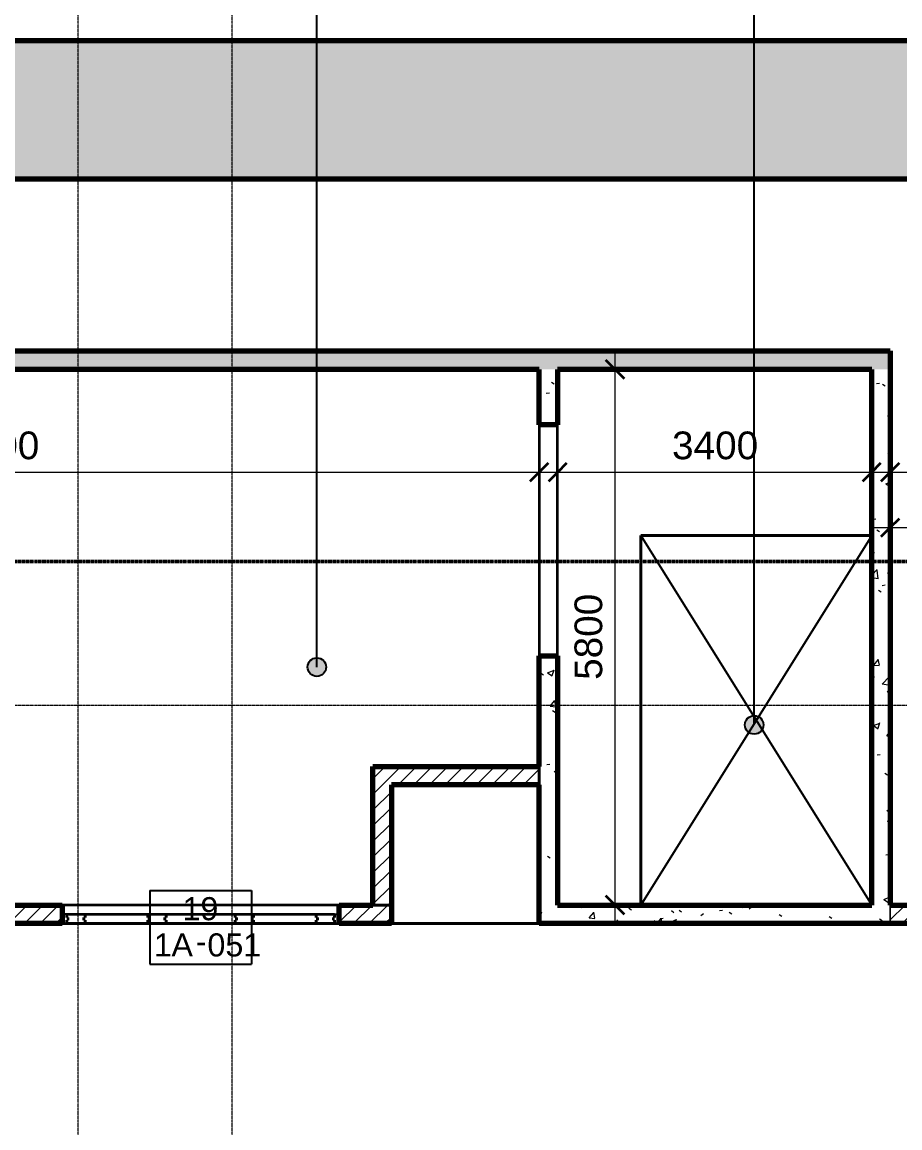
# Model space of a CAD drawing. Header units: millimetres. Extents: x -725999 to -647408, y -21008 to 19019.
# Drawn here: x -699690 to -690187, y -994 to 10979 of the extents above; entities that cross this region are included whole.
import ezdxf

# ---------------------------------------------------------------- set-up
doc = ezdxf.new("R2010")
doc.units = ezdxf.units.MM
doc.linetypes.add('DPA_Grid _ Level 100', pattern=[10, 5.5, -1.6, 1.3, -1.6])
for name, color, linetype, lineweight in [('_ _ A-DETL-OPENING', 1, 'Continuous', 25), ('A-ANNO-DIMS', 1, 'Continuous', 9), ('A-ANNO-DIMS-100', 1, 'Continuous', 9), ('A-DOOR', 3, 'Continuous', 70), ('A-DOOR-E', 2, 'Continuous', 25), ('A-DOOR-FRAM', 3, 'Continuous', 25), ('A-DOOR-IDEN', 3, 'Continuous', 25), ('A-FLOR-E', 2, 'Continuous', 35), ('A-ROOM-IDEN', 3, 'Continuous', 25), ('A-WALL', 5, 'Continuous', 35), ('A-WALL-PATT', 1, 'Continuous', 35), ('G-ANNO-SECL', 3, 'Continuous', 9), ('S-GRID', 251, 'Continuous', 9), ('WALL-E', 2, 'Continuous', 35)]:
    doc.layers.add(name, color=color, linetype=linetype, lineweight=lineweight)
doc.styles.add('Arial_1', font='arial.ttf', dxfattribs={"height": 250})
doc.styles.add('Arial_2', font='arial.ttf', dxfattribs={"height": 300})
doc.styles.add('Arial_3', font='arial.ttf', dxfattribs={"height": 2.5})
doc.dimstyles.new('DPA-DIM-3_0_T-T', dxfattribs={"dimscale": 304.8, "dimtxt": 306.07782, "dimasz": 0.656168, "dimexe": 0.656168, "dimexo": 0.0625, "dimgap": 0.164042, "dimtad": 1, "dimdec": 0, "dimzin": 0, "dimdsep": 46, "dimtxsty": 'Arial_2', "dimblk1": 'OBLIQUE', "dimblk2": 'OBLIQUE', "dimsah": 1, "dimcen": 0.09, "dimdle": 0.656168, "dimadec": 8, "dimazin": 0, "dimtfac": 1, "dimtdec": 4, "dimtix": 1, "dimtmove": 0, "dimatfit": 3, "dimfxl": 1.312336, "dimfxlon": 1, "dimtvp": 1, "dimtolj": 1, "dimtzin": 0, "dimarcsym": 2})
pattern_1 = [(50, (0, 0), (728.7365, -63.7558), [76.2, -838.2]), (355, (0, 0), (-140.9716, 764.2276), [60.96, -670.56]), (100.451, (60.7, -5.3), (587.77, 700.46675), [64.76, -712.36]), (46.184, (0, 203.2), (1084.3162, -168.171), [114.3, -1257.3]), (96.636, (90.4, 189.2), (949.6099, 989.7098), [97.14, -1068.54]), (351.184, (0, 203.2), (949.6206, 989.7012), [91.44, -1005.84]), (21, (101.6, 152.4), (606.45787, -409.06057), [76.2, -838.2]), (326, (101.6, 152.4), (247.20834, 736.7529), [60.96, -670.56]), (71.451, (152.14, 118.3), (853.66825, 327.6855), [64.76, -712.36]), (37.5, (0, 0), (12.35469, 338.22012), [33.528, -628.904, 33.528, -647.192, -673.1]), (37.5, (0, 0), (12.35469, 338.22012), [-1343.152, 33.528, -639.572]), (7.5, (0, 0), (267.27887, 400.72213), [33.528, -354.584, 33.528, -613.664, -256.54]), (7.5, (0, 0), (267.27887, 400.72213), [-1035.304, 33.528, -223.012]), (327.5, (-226.57, 0), (542.36333, -22.91534), [33.528, -220.472, 33.528, -758.952, -1051.56]), (327.5, (-226.57, 0), (542.36333, -22.91534), [-1046.48, 33.528, -1018.032]), (317.5, (-328.17, 0), (592.51696, 101.7071), [33.528, -296.672, 33.528, -492.76, -746.76]), (317.5, (-328.17, 0), (592.51696, 101.7071), [-856.488, 33.528, -713.232])]
pattern_2 = [(45, (0, 0), (-84.852814, 84.852814), [])]

# ---------------------------------------------------------------- blocks, each defined once
blk = doc.blocks.new('A33 - _Wall_ Access Panel 3000 x 3000-V1-4283-01 ENLARGED LOWER PLATFORM LEVEL - REFLECTED CEILING PLAN - SHEET 4')
at = {"layer": 'A-DOOR', "lineweight": 35}
for p, q in [((-572, 0), (-372, 0)), ((-572, -35), (-572, 0)), ((-372, 0), (-372, -35)), ((372, 0), (572, 0)), ((372, -35), (372, 0)), ((572, 0), (572, -35)), ((-1450, 0), (-1250, 0)), ((-1450, -35), (-1450, 0)), ((-1435, -35), (-1450, -35)), ((-1450, -100), (-1450, -65)), ((-1450, -65), (-1435, -65)), ((-1250, -100), (-1450, -100)), ((-1435, -65), (-1435, -35)), ((-1250, -35), (-1265, -35)), ((-1265, -35), (-1265, -65)), ((-1265, -35), (-1250, -35)), ((-1265, -65), (-1265, -35)), ((-1265, -65), (-1250, -65)), ((-1250, -65), (-1265, -65)), ((-1250, 0), (-1250, -35)), ((-1250, -35), (-1250, 0)), ((-1250, 0), (-572, 0)), ((-1250, -65), (-1250, -100)), ((-1250, -100), (-1250, -65)), ((-572, -100), (-1250, -100)), ((-572, 0), (-572, -35)), ((-557, -35), (-572, -35)), ((-572, -35), (-557, -35)), ((-572, -100), (-572, -65)), ((-572, -65), (-557, -65)), ((-557, -65), (-572, -65)), ((-572, -65), (-572, -100)), ((-372, -100), (-572, -100)), ((-557, -65), (-557, -35)), ((-557, -35), (-557, -65)), ((-372, -35), (-387, -35)), ((-387, -35), (-387, -65)), ((-387, -35), (-372, -35)), ((-387, -65), (-387, -35)), ((-387, -65), (-372, -65)), ((-372, -65), (-387, -65)), ((-372, -35), (-372, 0)), ((-372, 0), (372, 0)), ((-372, -65), (-372, -100)), ((-372, -100), (-372, -65)), ((372, -100), (-372, -100)), ((372, 0), (372, -35)), ((387, -35), (372, -35)), ((372, -35), (387, -35)), ((372, -100), (372, -65)), ((372, -65), (387, -65)), ((387, -65), (372, -65)), ((372, -65), (372, -100)), ((572, -100), (372, -100)), ((387, -65), (387, -35)), ((387, -35), (387, -65)), ((572, -35), (557, -35)), ((557, -35), (557, -65)), ((557, -35), (572, -35)), ((557, -65), (557, -35)), ((557, -65), (572, -65)), ((572, -65), (557, -65)), ((572, -35), (572, 0)), ((572, 0), (1250, 0)), ((572, -65), (572, -100)), ((572, -100), (572, -65)), ((1250, -100), (572, -100)), ((1250, 0), (1450, 0)), ((1250, -35), (1250, 0)), ((1250, 0), (1250, -35)), ((1265, -35), (1250, -35)), ((1250, -35), (1265, -35)), ((1250, -100), (1250, -65)), ((1250, -65), (1265, -65)), ((1265, -65), (1250, -65)), ((1250, -65), (1250, -100)), ((1450, -100), (1250, -100)), ((1265, -65), (1265, -35)), ((1265, -35), (1265, -65)), ((1450, -35), (1435, -35)), ((1435, -35), (1435, -65)), ((1435, -65), (1450, -65)), ((1450, 0), (1450, -35)), ((1450, -65), (1450, -100))]:
    blk.add_line(p, q, dxfattribs=at)
at = {"layer": 'A-DOOR-E'}
for p, q in [((-372, 0), (-572, 0)), ((-572, 0), (-572, -35)), ((-372, -35), (-372, 0)), ((372, 0), (372, -35)), ((572, 0), (372, 0)), ((572, -35), (572, 0)), ((-1450, 0), (-1450, -35)), ((-1450, -65), (-1450, -100)), ((-1250, 0), (-1449, 0)), ((-1449, -35), (-1435, -35)), ((-1435, -65), (-1449, -65)), ((-1449, -100), (-1250, -100)), ((-1435, -35), (-1435, -65)), ((-1265, -65), (-1265, -35)), ((-1265, -35), (-1250, -35)), ((-1250, -35), (-1265, -35)), ((-1265, -35), (-1265, -65)), ((-1265, -65), (-1265, -35)), ((-1265, -35), (-1250, -35)), ((-1250, -35), (-1265, -35)), ((-1265, -35), (-1265, -65)), ((-1265, -65), (-1265, -35)), ((-1265, -35), (-1250, -35)), ((-1265, -65), (-1265, -35)), ((-1265, -35), (-1250, -35)), ((-1265, -35), (-1250, -35)), ((-1265, -65), (-1265, -35)), ((-1250, -35), (-1265, -35)), ((-1265, -35), (-1265, -65)), ((-1250, -65), (-1265, -65)), ((-1265, -65), (-1250, -65)), ((-1250, -65), (-1265, -65)), ((-1265, -65), (-1250, -65)), ((-1250, -65), (-1265, -65)), ((-1250, -65), (-1265, -65)), ((-1250, -65), (-1265, -65)), ((-1265, -65), (-1250, -65)), ((-1250, -35), (-1250, 0)), ((-572, 0), (-1250, 0)), ((-1250, 0), (-1250, -35)), ((-1250, -35), (-1250, 0)), ((-1250, 0), (-572, 0)), ((-572, 0), (-1250, 0)), ((-1250, 0), (-1250, -35)), ((-1250, -35), (-1250, 0)), ((-1250, 0), (-572, 0)), ((-1250, -35), (-1250, 0)), ((-1250, 0), (-572, 0)), ((-1250, 0), (-572, 0)), ((-1250, -35), (-1250, 0)), ((-572, 0), (-1250, 0)), ((-1250, 0), (-1250, -35)), ((-1250, -100), (-1250, -65)), ((-1250, -65), (-1250, -100)), ((-1250, -100), (-1250, -65)), ((-1250, -65), (-1250, -100)), ((-1250, -100), (-1250, -65)), ((-1250, -100), (-1250, -65)), ((-1250, -100), (-1250, -65)), ((-1250, -65), (-1250, -100)), ((-1250, -100), (-572, -100)), ((-572, -100), (-1250, -100)), ((-1250, -100), (-572, -100)), ((-572, -100), (-1250, -100)), ((-572, -100), (-1250, -100)), ((-572, -100), (-1250, -100)), ((-1250, -100), (-572, -100)), ((-572, -35), (-572, 0)), ((-572, 0), (-572, -35)), ((-572, -35), (-572, 0)), ((-572, 0), (-572, -35)), ((-572, 0), (-572, -35)), ((-572, 0), (-572, -35)), ((-572, -35), (-572, 0)), ((-572, -35), (-557, -35)), ((-557, -35), (-572, -35)), ((-572, -35), (-557, -35)), ((-557, -35), (-572, -35)), ((-572, -35), (-557, -35)), ((-572, -35), (-557, -35)), ((-572, -35), (-557, -35)), ((-557, -35), (-572, -35)), ((-557, -65), (-572, -65)), ((-572, -65), (-572, -100)), ((-572, -100), (-572, -65)), ((-572, -65), (-557, -65)), ((-557, -65), (-572, -65)), ((-572, -65), (-572, -100)), ((-572, -100), (-572, -65)), ((-572, -65), (-557, -65)), ((-557, -65), (-572, -65)), ((-572, -65), (-572, -100)), ((-557, -65), (-572, -65)), ((-572, -65), (-572, -100)), ((-572, -65), (-572, -100)), ((-557, -65), (-572, -65)), ((-572, -100), (-572, -65)), ((-572, -65), (-557, -65)), ((-572, -100), (-372, -100)), ((-557, -35), (-557, -65)), ((-557, -65), (-557, -35)), ((-557, -35), (-557, -65)), ((-557, -65), (-557, -35)), ((-557, -35), (-557, -65)), ((-557, -35), (-557, -65)), ((-557, -35), (-557, -65)), ((-557, -65), (-557, -35)), ((-387, -65), (-387, -35)), ((-387, -35), (-372, -35)), ((-372, -35), (-387, -35)), ((-387, -35), (-387, -65)), ((-387, -65), (-387, -35)), ((-387, -35), (-372, -35)), ((-372, -35), (-387, -35)), ((-387, -35), (-387, -65)), ((-387, -65), (-387, -35)), ((-387, -35), (-372, -35)), ((-387, -65), (-387, -35)), ((-387, -35), (-372, -35)), ((-387, -35), (-372, -35)), ((-387, -65), (-387, -35)), ((-372, -35), (-387, -35)), ((-387, -35), (-387, -65)), ((-372, -65), (-387, -65)), ((-387, -65), (-372, -65)), ((-372, -65), (-387, -65)), ((-387, -65), (-372, -65)), ((-372, -65), (-387, -65)), ((-372, -65), (-387, -65)), ((-372, -65), (-387, -65)), ((-387, -65), (-372, -65)), ((372, 0), (-372, 0)), ((-372, 0), (-372, -35)), ((-372, -35), (-372, 0)), ((-372, 0), (372, 0)), ((372, 0), (-372, 0)), ((-372, 0), (-372, -35)), ((-372, -35), (-372, 0)), ((-372, 0), (372, 0)), ((-372, -35), (-372, 0)), ((-372, 0), (372, 0)), ((-372, 0), (372, 0)), ((-372, -35), (-372, 0)), ((372, 0), (-372, 0)), ((-372, 0), (-372, -35)), ((-372, -100), (-372, -65)), ((-372, -65), (-372, -100)), ((-372, -100), (-372, -65)), ((-372, -65), (-372, -100)), ((-372, -100), (-372, -65)), ((-372, -100), (-372, -65)), ((-372, -100), (-372, -65)), ((-372, -65), (-372, -100)), ((-372, -100), (372, -100)), ((372, -100), (-372, -100)), ((-372, -100), (372, -100)), ((372, -100), (-372, -100)), ((372, -100), (-372, -100)), ((372, -100), (-372, -100)), ((-372, -100), (372, -100)), ((372, -35), (372, 0)), ((372, 0), (372, -35)), ((372, -35), (372, 0)), ((372, 0), (372, -35)), ((372, 0), (372, -35)), ((372, 0), (372, -35)), ((372, -35), (372, 0)), ((372, -35), (387, -35)), ((387, -35), (372, -35)), ((372, -35), (387, -35)), ((387, -35), (372, -35)), ((372, -35), (387, -35)), ((372, -35), (387, -35)), ((372, -35), (387, -35)), ((387, -35), (372, -35)), ((387, -65), (372, -65)), ((372, -65), (372, -100)), ((372, -100), (372, -65)), ((372, -65), (387, -65)), ((387, -65), (372, -65)), ((372, -65), (372, -100)), ((372, -100), (372, -65)), ((372, -65), (387, -65)), ((387, -65), (372, -65)), ((372, -65), (372, -100)), ((387, -65), (372, -65)), ((372, -65), (372, -100)), ((372, -65), (372, -100)), ((387, -65), (372, -65)), ((372, -100), (372, -65)), ((372, -65), (387, -65)), ((372, -100), (572, -100)), ((387, -35), (387, -65)), ((387, -65), (387, -35)), ((387, -35), (387, -65)), ((387, -65), (387, -35)), ((387, -35), (387, -65)), ((387, -35), (387, -65)), ((387, -35), (387, -65)), ((387, -65), (387, -35)), ((557, -65), (557, -35)), ((557, -35), (572, -35)), ((572, -35), (557, -35)), ((557, -35), (557, -65)), ((557, -65), (557, -35)), ((557, -35), (572, -35)), ((572, -35), (557, -35)), ((557, -35), (557, -65)), ((557, -65), (557, -35)), ((557, -35), (572, -35)), ((557, -65), (557, -35)), ((557, -35), (572, -35)), ((557, -35), (572, -35)), ((557, -65), (557, -35)), ((572, -35), (557, -35)), ((557, -35), (557, -65)), ((572, -65), (557, -65)), ((557, -65), (572, -65)), ((572, -65), (557, -65)), ((557, -65), (572, -65)), ((572, -65), (557, -65)), ((572, -65), (557, -65)), ((572, -65), (557, -65)), ((557, -65), (572, -65)), ((1250, 0), (572, 0)), ((572, 0), (572, -35)), ((572, -35), (572, 0)), ((572, 0), (1250, 0)), ((1250, 0), (572, 0)), ((572, 0), (572, -35)), ((572, -35), (572, 0)), ((572, 0), (1250, 0)), ((572, -35), (572, 0)), ((572, 0), (1250, 0)), ((572, 0), (1250, 0)), ((572, -35), (572, 0)), ((1250, 0), (572, 0)), ((572, 0), (572, -35)), ((572, -100), (572, -65)), ((572, -65), (572, -100)), ((572, -100), (572, -65)), ((572, -65), (572, -100)), ((572, -100), (572, -65)), ((572, -100), (572, -65)), ((572, -100), (572, -65)), ((572, -65), (572, -100)), ((572, -100), (1250, -100)), ((1250, -100), (572, -100)), ((572, -100), (1250, -100)), ((1250, -100), (572, -100)), ((1250, -100), (572, -100)), ((1250, -100), (572, -100)), ((572, -100), (1250, -100)), ((1450, 0), (1250, 0)), ((1250, 0), (1250, -35)), ((1250, -35), (1250, 0)), ((1250, 0), (1250, -35)), ((1250, -35), (1250, 0)), ((1250, 0), (1250, -35)), ((1250, 0), (1250, -35)), ((1250, 0), (1250, -35)), ((1250, -35), (1250, 0)), ((1250, -35), (1265, -35)), ((1265, -35), (1250, -35)), ((1250, -35), (1265, -35)), ((1265, -35), (1250, -35)), ((1250, -35), (1265, -35)), ((1250, -35), (1265, -35)), ((1250, -35), (1265, -35)), ((1265, -35), (1250, -35)), ((1265, -65), (1250, -65)), ((1250, -65), (1250, -100)), ((1250, -100), (1250, -65)), ((1250, -65), (1265, -65)), ((1265, -65), (1250, -65)), ((1250, -65), (1250, -100)), ((1250, -100), (1250, -65)), ((1250, -65), (1265, -65)), ((1265, -65), (1250, -65)), ((1250, -65), (1250, -100)), ((1265, -65), (1250, -65)), ((1250, -65), (1250, -100)), ((1250, -65), (1250, -100)), ((1265, -65), (1250, -65)), ((1250, -100), (1250, -65)), ((1250, -65), (1265, -65)), ((1250, -100), (1450, -100)), ((1265, -35), (1265, -65)), ((1265, -65), (1265, -35)), ((1265, -35), (1265, -65)), ((1265, -65), (1265, -35)), ((1265, -35), (1265, -65)), ((1265, -35), (1265, -65)), ((1265, -35), (1265, -65)), ((1265, -65), (1265, -35)), ((1435, -65), (1435, -35)), ((1435, -35), (1450, -35)), ((1450, -65), (1435, -65)), ((1450, -35), (1450, 0)), ((1450, -100), (1450, -65))]:
    blk.add_line(p, q, dxfattribs=at)
at = {"layer": 'A-DOOR-FRAM'}
for p, q in [((-1500, 0), (-1500, -100)), ((-1450, 0), (-1500, 0)), ((-1500, -100), (-1450, -100)), ((-1450, -35), (-1450, 0)), ((-1435, -35), (-1450, -35)), ((-1450, -65), (-1435, -65)), ((-1450, -100), (-1450, -65)), ((-1435, -65), (-1435, -35)), ((1435, -65), (1435, -35)), ((1435, -35), (1450, -35)), ((1450, -65), (1435, -65)), ((1450, 0), (1500, 0)), ((1450, -35), (1450, 0)), ((1450, -100), (1450, -65)), ((1500, -100), (1450, -100)), ((1500, 0), (1500, -100))]:
    blk.add_line(p, q, dxfattribs=at)
blk = doc.blocks.new('DIMBLOCK14-4283-01 ENLARGED LOWER PLATFORM LEVEL - REFLECTED CEILING PLAN - SHEET 4')
at = {"layer": 'A-ANNO-DIMS-100'}
for p, q in [((-706092, 6506), (-706092, 5906)), ((-706092, 6106), (-706092, 6506)), ((-694092, 6506), (-694092, 5906)), ((-694092, 6106), (-694092, 6506)), ((-706292, 6106), (-693892, 6106))]:
    blk.add_line(p, q, dxfattribs=at)
at = {"layer": 'A-ANNO-DIMS-100', "lineweight": 35}
for p, q in [((-706092, 6106), (-705992, 6206)), ((-694092, 6106), (-693992, 6206)), ((-706092, 6106), (-706192, 6006)), ((-694092, 6106), (-694192, 6006))]:
    blk.add_line(p, q, dxfattribs=at)
at = {"layer": 'A-ANNO-DIMS-100', "color": 0, "insert": (-700669, 6546), "char_height": 300, "width": 1384.41, "attachment_point": 1, "line_spacing_factor": 0.941778, "style": 'Arial_2'}
blk.add_mtext('12000', dxfattribs=at)
blk = doc.blocks.new('_Oblique')
at = {"color": 0, "linetype": 'ByBlock', "lineweight": -2}
blk.add_line((-0.5, -0.5), (0.5, 0.5), dxfattribs=at)
blk = doc.blocks.new('DIMBLOCK15-4283-01 ENLARGED LOWER PLATFORM LEVEL - REFLECTED CEILING PLAN - SHEET 4')
at = {"layer": 'A-ANNO-DIMS-100'}
for p, q in [((-693892, 6506), (-693892, 5906)), ((-693892, 6106), (-693892, 6506)), ((-690492, 6506), (-690492, 5906)), ((-690492, 6106), (-690492, 6506)), ((-694092, 6106), (-690292, 6106))]:
    blk.add_line(p, q, dxfattribs=at)
at = {"layer": 'A-ANNO-DIMS-100', "lineweight": 35}
for p, q in [((-693892, 6106), (-693792, 6206)), ((-690492, 6106), (-690392, 6206)), ((-693892, 6106), (-693992, 6006)), ((-690492, 6106), (-690592, 6006))]:
    blk.add_line(p, q, dxfattribs=at)
at = {"layer": 'A-ANNO-DIMS-100', "color": 0, "insert": (-692654, 6546), "char_height": 300, "width": 1107.53, "attachment_point": 1, "line_spacing_factor": 0.941778, "style": 'Arial_2'}
blk.add_mtext('3400', dxfattribs=at)
blk = doc.blocks.new('DIMBLOCK16-4283-01 ENLARGED LOWER PLATFORM LEVEL - REFLECTED CEILING PLAN - SHEET 4')
at = {"layer": 'A-ANNO-DIMS-100'}
for p, q in [((-690292, 6506), (-690292, 5906)), ((-690292, 6106), (-690292, 6506)), ((-680452, 6506), (-680452, 5906)), ((-680452, 6106), (-680452, 6506)), ((-690492, 6106), (-680252, 6106))]:
    blk.add_line(p, q, dxfattribs=at)
at = {"layer": 'A-ANNO-DIMS-100', "lineweight": 35}
for p, q in [((-690292, 6106), (-690192, 6206)), ((-680452, 6106), (-680352, 6206)), ((-690292, 6106), (-690392, 6006)), ((-680452, 6106), (-680552, 6006))]:
    blk.add_line(p, q, dxfattribs=at)
at = {"layer": 'A-ANNO-DIMS-100', "color": 0, "insert": (-685834, 6546), "char_height": 300, "width": 1107.53, "attachment_point": 1, "line_spacing_factor": 0.941778, "style": 'Arial_2'}
blk.add_mtext('9840', dxfattribs=at)
blk = doc.blocks.new('DIMBLOCK35-4283-01 ENLARGED LOWER PLATFORM LEVEL - REFLECTED CEILING PLAN - SHEET 4')
at = {"layer": 'A-ANNO-DIMS-100'}
for p, q in [((-690292, 5906), (-690292, 5306)), ((-690292, 5506), (-690292, 5906)), ((-682507, 5106), (-682507, 5706)), ((-690492, 5506), (-682507, 5506)), ((-682507, 5506), (-682507, 5106))]:
    blk.add_line(p, q, dxfattribs=at)
at = {"layer": 'A-ANNO-DIMS-100', "lineweight": 35}
for p, q in [((-690292, 5506), (-690192, 5606)), ((-682507, 5506), (-682407, 5606)), ((-690292, 5506), (-690392, 5406)), ((-682507, 5506), (-682607, 5406))]:
    blk.add_line(p, q, dxfattribs=at)
at = {"layer": 'A-ANNO-DIMS-100', "color": 0, "insert": (-686861, 5946), "char_height": 300, "width": 1107.53, "attachment_point": 1, "line_spacing_factor": 0.941778, "style": 'Arial_2'}
blk.add_mtext('7785', dxfattribs=at)
blk = doc.blocks.new('DIMBLOCK38-4283-01 ENLARGED LOWER PLATFORM LEVEL - REFLECTED CEILING PLAN - SHEET 4')
at = {"layer": 'A-ANNO-DIMS-100', "lineweight": 35}
for p, q in [((-693271, 7219), (-693371, 7319)), ((-693271, 7219), (-693171, 7119)), ((-693271, 1419), (-693371, 1519)), ((-693271, 1419), (-693171, 1319))]:
    blk.add_line(p, q, dxfattribs=at)
at = {"layer": 'A-ANNO-DIMS-100'}
for p, q in [((-693271, 1219), (-693271, 7419)), ((-693671, 7219), (-693071, 7219)), ((-693271, 7219), (-693671, 7219)), ((-692871, 1419), (-693471, 1419)), ((-693271, 1419), (-692871, 1419))]:
    blk.add_line(p, q, dxfattribs=at)
at = {"layer": 'A-ANNO-DIMS-100', "color": 0, "insert": (-693710, 3857), "char_height": 300, "width": 1107.53, "attachment_point": 1, "rotation": 90, "line_spacing_factor": 0.941778, "style": 'Arial_2'}
blk.add_mtext('5800', dxfattribs=at)
blk = doc.blocks.new('DPA_Door Tag - Standard-4918896-4283-01 ENLARGED LOWER PLATFORM LEVEL - REFLECTED CEILING PLAN - SHEET 4')
at = {"layer": 'A-DOOR-IDEN'}
for p, q in [((-5.5, 4), (-5.5, -4)), ((-5.5, 4), (5.5, 4)), ((5.5, 4), (5.5, -4)), ((-5.5, -4), (5.5, -4))]:
    blk.add_line(p, q, dxfattribs=at)
at = {"layer": 'A-DOOR-IDEN', "lineweight": 9, "insert": (-0.53, -0.28), "char_height": 2.5, "width": 1.443, "attachment_point": 1, "style": 'Arial_3'}
blk.add_mtext('-', dxfattribs=at)

msp = doc.modelspace()

# ---------------------------------------------------------------- hatches: boundary and pattern name
at = {"layer": 'A-ROOM-IDEN'}
h = msp.add_hatch(color=256, dxfattribs=at)
edge = h.paths.add_edge_path()
edge.add_arc((-696499.4, 3995), 100, 0, 360)
h = msp.add_hatch(color=256, dxfattribs=at)
edge = h.paths.add_edge_path()
edge.add_arc((-691764.9, 3369.7), 100, 0, 360)
at = {"layer": 'A-WALL-PATT', "lineweight": 9}
h = msp.add_hatch(dxfattribs=at)
h.set_pattern_fill('FP_1', color=256, style=0, pattern_type=2)
h.set_pattern_definition(pattern_1)
h.paths.add_polyline_path([(-722165.5, 9279), (-653822.4, 9279), (-653822.4, 10779), (-722165.5, 10779)])
h = msp.add_hatch(dxfattribs=at)
h.set_pattern_fill('FP_1', color=256, style=0, pattern_type=2)
h.set_pattern_definition(pattern_1)
h.paths.add_polyline_path([(-690292.4, 7219), (-690292.4, 7419), (-709552.4, 7419), (-709552.4, 7219), (-690492.4, 7219)])
h = msp.add_hatch(dxfattribs=at)
h.set_pattern_fill('FP_1', color=256, style=0, pattern_type=2)
h.set_pattern_definition(pattern_1)
h.paths.add_polyline_path([(-694092.4, 1219), (-693892.4, 1219), (-693892.4, 4118.9), (-694092.4, 4118.9), (-694092.4, 2424.1)])
h.paths.add_polyline_path([(-694092.4, 6619), (-693892.4, 6619), (-693892.4, 7219), (-694092.4, 7219)])
h = msp.add_hatch(dxfattribs=at)
h.set_pattern_fill('FP_1', color=256, style=0, pattern_type=2)
h.set_pattern_definition(pattern_1)
h.paths.add_polyline_path([(-690292.4, 1419), (-690292.4, 7219), (-690492.4, 7219), (-690492.4, 1419)])
h = msp.add_hatch(dxfattribs=at)
h.set_pattern_fill('FP_2', color=256, style=0, pattern_type=2)
h.set_pattern_definition(pattern_2)
h.paths.add_polyline_path([(-695892.4, 1419), (-695692.4, 1419), (-695692.4, 2919), (-695892.4, 2919), (-695892.4, 2424.1)])
h = msp.add_hatch(dxfattribs=at)
h.set_pattern_fill('FP_2', color=256, style=0, pattern_type=2)
h.set_pattern_definition(pattern_2)
h.paths.add_polyline_path([(-694092.4, 2719), (-694092.4, 2919), (-695692.4, 2919), (-695692.4, 2719)])
h = msp.add_hatch(dxfattribs=at)
h.set_pattern_fill('FP_2', color=256, style=0, pattern_type=2)
h.set_pattern_definition(pattern_2)
h.paths.add_polyline_path([(-695692.4, 1219), (-695692.4, 1419), (-696257.4, 1419), (-696257.4, 1219), (-695926.4, 1219)])
h.paths.add_polyline_path([(-699257.4, 1219), (-699257.4, 1419), (-706292.4, 1419), (-706292.4, 1219), (-700299.6, 1219)])
h = msp.add_hatch(dxfattribs=at)
h.set_pattern_fill('FP_1', color=256, style=0, pattern_type=2)
h.set_pattern_definition(pattern_1)
h.paths.add_polyline_path([(-693892.4, 1219), (-690292.4, 1219), (-690292.4, 1419), (-693892.4, 1419)])
h = msp.add_hatch(dxfattribs=at)
h.set_pattern_fill('FP_2', color=256, style=0, pattern_type=2)
h.set_pattern_definition(pattern_2)
h.paths.add_polyline_path([(-682507.3, 1219), (-682507.3, 1419), (-685122.4, 1419), (-685122.4, 1219), (-682806.8, 1219)])
h.paths.add_polyline_path([(-687222.4, 1219), (-687222.4, 1419), (-690292.4, 1419), (-690292.4, 1219), (-688273.3, 1219)])

# ---------------------------------------------------------------- linework, layer by layer
at = {"layer": '_ _ A-DETL-OPENING'}
for p, q in [((-692992.4, 1418.6), (-692992.4, 5418.6)), ((-692992.4, 5418.6), (-690492.4, 5418.6)), ((-690492.4, 5418.6), (-692992.4, 1418.6)), ((-692992.4, 5418.6), (-690492.4, 1418.6)), ((-690492.4, 5418.6), (-690492.4, 1418.6)), ((-690492.4, 1418.6), (-692992.4, 1418.6))]:
    msp.add_line(p, q, dxfattribs=at)
at = {"layer": 'A-FLOR-E'}
for p, q in [((-722165.5, 9279), (-653823.1, 9279)), ((-653823.1, 9279), (-722165.5, 9279)), ((-715552.4, 9279), (-653822.4, 9279)), ((-653822.4, 9279), (-715552.4, 9279)), ((-690492.4, 5418.6), (-692992.4, 5418.6)), ((-692992.4, 5418.6), (-692992.4, 1419)), ((-692992.4, 5418.6), (-690492.4, 5418.6)), ((-692992.4, 1419), (-692992.4, 5418.6)), ((-690492.4, 5418.6), (-692992.4, 5418.6)), ((-692992.4, 5418.6), (-692992.4, 1419)), ((-692992.4, 1419), (-692992.4, 5418.6)), ((-692992.4, 5418.6), (-690492.4, 5418.6)), ((-690492.4, 1419), (-690492.4, 5418.6)), ((-690492.4, 5418.6), (-690492.4, 1419)), ((-695892.4, 1419), (-695892.4, 2919)), ((-695892.4, 2919), (-694092.4, 2919)), ((-694092.4, 2919), (-695892.4, 2919)), ((-695892.4, 2919), (-695892.4, 1419)), ((-694092.4, 2919), (-694092.4, 1219)), ((-694092.4, 1219), (-694092.4, 2919)), ((-695692.4, 1419), (-695892.4, 1419)), ((-695892.4, 1419), (-695692.4, 1419)), ((-695692.4, 1219), (-695692.4, 1419)), ((-695692.4, 1419), (-695692.4, 1219)), ((-694092.4, 1219), (-695692.4, 1219)), ((-695692.4, 1219), (-694092.4, 1219))]:
    msp.add_line(p, q, dxfattribs=at)
at = {"layer": 'A-ROOM-IDEN'}
for p, q in [((-691764.9, 3369.7), (-691764.9, 13738.3)), ((-696499.4, 3995), (-696499.4, 13599.3))]:
    msp.add_line(p, q, dxfattribs=at)
for centre in [(-696499.4, 3995), (-691764.9, 3369.7)]:
    msp.add_circle(centre, 100, dxfattribs=at)
at = {"layer": 'A-WALL', "color": 7, "lineweight": 70}
for p, q in [((-722165.5, 10779), (-653822.4, 10779)), ((-653822.4, 9279), (-722165.5, 9279)), ((-709552.4, 7419), (-690292.4, 7419)), ((-690292.4, 7419), (-690292.4, 7219)), ((-694092.4, 7219), (-706092.4, 7219)), ((-694092.4, 6619), (-694092.4, 7219)), ((-690492.4, 7219), (-693892.4, 7219)), ((-693892.4, 7219), (-693892.4, 6619)), ((-690492.4, 1419), (-690492.4, 7219)), ((-690292.4, 7219), (-690292.4, 1419)), ((-693892.4, 6619), (-694092.4, 6619)), ((-694092.4, 2919), (-694092.4, 4118.9)), ((-694092.4, 4118.9), (-693892.4, 4118.9)), ((-693892.4, 4118.9), (-693892.4, 1419)), ((-695892.4, 1419), (-695892.4, 2919)), ((-695892.4, 2919), (-695692.4, 2919)), ((-695692.4, 2919), (-694092.4, 2919)), ((-695692.4, 2719), (-695692.4, 1419)), ((-694092.4, 2719), (-695692.4, 2719)), ((-694092.4, 1219), (-694092.4, 2719)), ((-706292.4, 1419), (-699257.4, 1419)), ((-699257.4, 1419), (-699257.4, 1319)), ((-699257.4, 1319), (-699257.4, 1219)), ((-696257.4, 1319), (-696257.4, 1419)), ((-696257.4, 1419), (-695892.4, 1419)), ((-696257.4, 1219), (-696257.4, 1319)), ((-695692.4, 1419), (-695692.4, 1319)), ((-695692.4, 1319), (-695692.4, 1219)), ((-693892.4, 1419), (-690492.4, 1419)), ((-690292.4, 1419), (-687222.4, 1419)), ((-699257.4, 1219), (-706292.4, 1219)), ((-695692.4, 1219), (-696257.4, 1219)), ((-693892.4, 1219), (-694092.4, 1219)), ((-690292.4, 1219), (-693892.4, 1219)), ((-687222.4, 1219), (-690292.4, 1219))]:
    msp.add_line(p, q, dxfattribs=at)
at = {"layer": 'A-WALL', "lineweight": 9}
for p, q in [((-694092.4, 2919), (-694092.4, 2719)), ((-690292.4, 1319), (-690292.4, 1419)), ((-690292.4, 1419), (-690292.4, 1319)), ((-690292.4, 1219), (-690292.4, 1319)), ((-690292.4, 1319), (-690292.4, 1219))]:
    msp.add_line(p, q, dxfattribs=at)
at = {"layer": 'G-ANNO-SECL', "linetype": 'DPA_Grid _ Level 100', "lineweight": 50}
msp.add_line((-724187.9, 5139.9), (-670136, 5139.9), dxfattribs=at)
at = {"layer": 'S-GRID', "linetype": 'DPA_Grid _ Level 100'}
for p, q in [((-699082.4, -21007.6), (-699082.4, 18119)), ((-697417.4, -21007.6), (-697417.4, 18119)), ((-652322.4, 3579), (-724638.4, 3579))]:
    msp.add_line(p, q, dxfattribs=at)
at = {"layer": 'WALL-E'}
for p, q in [((-694092.4, 6619), (-693892.4, 6619)), ((-694092.4, 6619), (-694092.4, 4118.9)), ((-693892.4, 4118.9), (-693892.4, 6619)), ((-692992.4, 5418.6), (-692992.4, 1419)), ((-692992.4, 1419), (-692992.4, 5418.6)), ((-690492.4, 1419), (-690492.4, 5418.6)), ((-690492.4, 5418.6), (-690492.4, 1419)), ((-694092.4, 4118.9), (-693892.4, 4118.9)), ((-699257.4, 1419), (-699257.4, 1219)), ((-696257.4, 1419), (-699257.4, 1419)), ((-696257.4, 1419), (-696257.4, 1219)), ((-695692.4, 1219), (-695692.4, 1419)), ((-695692.4, 1419), (-695692.4, 1219)), ((-694092.4, 1419), (-694092.4, 1219)), ((-692992.4, 1419), (-690492.4, 1419)), ((-690492.4, 1419), (-692992.4, 1419)), ((-699257.4, 1219), (-696257.4, 1219)), ((-695692.4, 1219), (-694092.4, 1219)), ((-694092.4, 1219), (-695692.4, 1219))]:
    msp.add_line(p, q, dxfattribs=at)

# ---------------------------------------------------------------- block references
at = {"layer": 'A-DOOR-E'}
msp.add_blockref('A33 - _Wall_ Access Panel 3000 x 3000-V1-4283-01 ENLARGED LOWER PLATFORM LEVEL - REFLECTED CEILING PLAN - SHEET 4', (-697757.4, 1319), dxfattribs=at)
at = {"layer": 'A-DOOR-IDEN', "lineweight": 9, "xscale": 99.99999999999993, "yscale": 99.99999999999993, "zscale": 99.99999999999993}
msp.add_blockref('DPA_Door Tag - Standard-4918896-4283-01 ENLARGED LOWER PLATFORM LEVEL - REFLECTED CEILING PLAN - SHEET 4', (-697757.4, 1177.6), dxfattribs=at)

# ---------------------------------------------------------------- texts
at = {"layer": 'A-DOOR-IDEN', "lineweight": 9, "char_height": 250, "attachment_point": 1, "style": 'Arial_1'}
for s, insert, width in [('19', (-697953.8, 1504.2), 464.979), ('1', (-698264.1, 1112), 232.489), ('A', (-698073.6, 1112), 280.591), ('051', (-697683.8, 1112), 697.468)]:
    msp.add_mtext(s, dxfattribs=dict(at, insert=insert, width=width))

# ---------------------------------------------------------------- dimensions: what is measured, and where the dimension line sits
at = {"layer": 'A-ANNO-DIMS'}
dim = msp.add_linear_dim(base=(-693270.7, 7219), p1=(-692870.7, 1418.6), p2=(-693670.7, 7219), angle=90, dimstyle='DPA-DIM-3_0_T-T', override={"dimpost": '<>', "dimfxl": 5855.35315}, dxfattribs=at)
dim.commit()
dim.dimension.update_dxf_attribs({"geometry": 'DIMBLOCK38-4283-01 ENLARGED LOWER PLATFORM LEVEL - REFLECTED CEILING PLAN - SHEET 4', "text_midpoint": (-693473.9, 4318.8)})
for base, p1, p2, override, picture, middle in [((-694092.4, 6106.1), (-706092.4, 6506.1), (-694092.4, 6506.1), {"dimpost": '<>', "dimfxl": 12000}, 'DIMBLOCK14-4283-01 ENLARGED LOWER PLATFORM LEVEL - REFLECTED CEILING PLAN - SHEET 4', (-700092.4, 6309.3)), ((-690492.4, 6106.1), (-693892.4, 6506.1), (-690492.4, 6506.1), {"dimpost": '<>', "dimfxl": 3400}, 'DIMBLOCK15-4283-01 ENLARGED LOWER PLATFORM LEVEL - REFLECTED CEILING PLAN - SHEET 4', (-692192.4, 6309.4)), ((-680452.4, 6106.1), (-690292.4, 6506.1), (-680452.4, 6506.1), {"dimpost": '<>', "dimfxl": 9840}, 'DIMBLOCK16-4283-01 ENLARGED LOWER PLATFORM LEVEL - REFLECTED CEILING PLAN - SHEET 4', (-685372.4, 6309.3)), ((-682507.3, 5506.1), (-690292.4, 5906.1), (-682507.3, 5106.1), {"dimpost": '<>', "dimfxl": 7826.021039}, 'DIMBLOCK35-4283-01 ENLARGED LOWER PLATFORM LEVEL - REFLECTED CEILING PLAN - SHEET 4', (-686399.9, 5709.3))]:
    dim = msp.add_linear_dim(base=base, p1=p1, p2=p2, dimstyle='DPA-DIM-3_0_T-T', override=override, dxfattribs=at)
    dim.commit()
    dim.dimension.update_dxf_attribs({"geometry": picture, "text_midpoint": middle})

doc.saveas('drawing.dxf')
